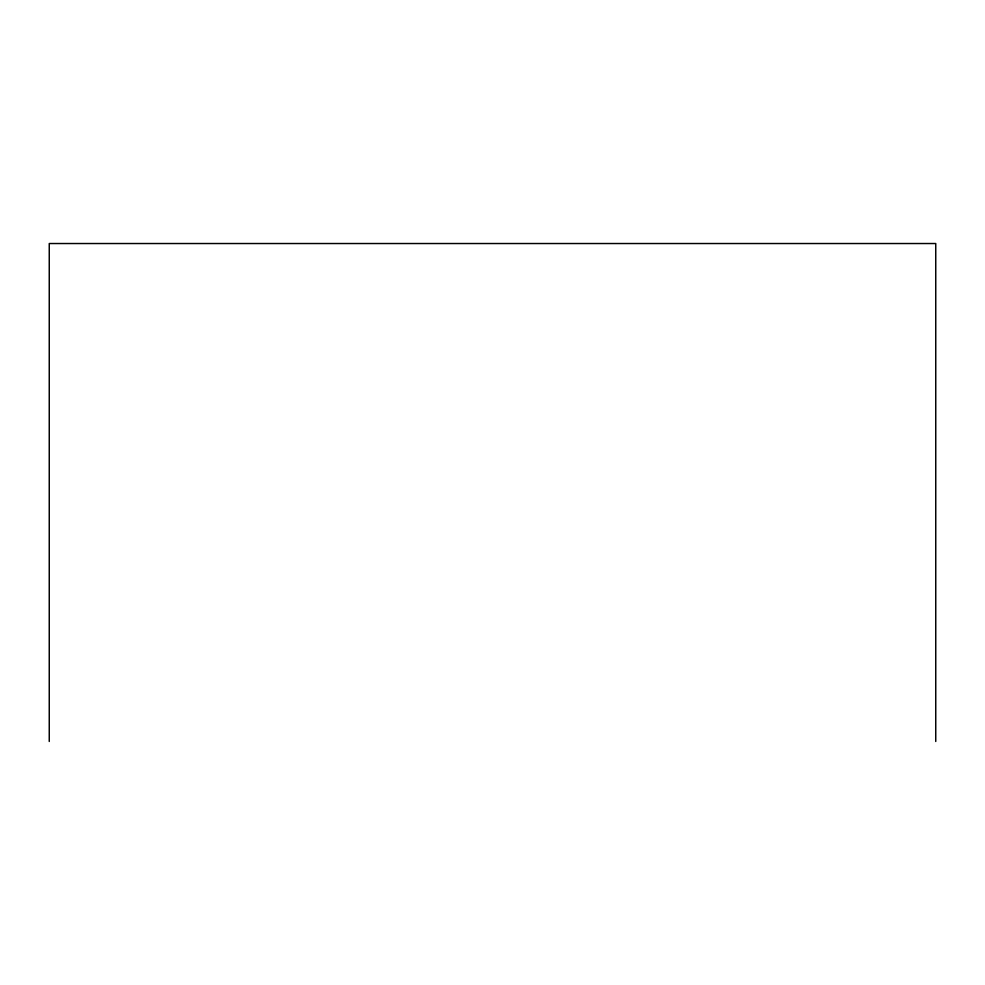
<?xml version="1.0" encoding="UTF-8"?>
<svg xmlns="http://www.w3.org/2000/svg" width="985" height="985" viewBox="0 0 985 985"><rect width="100%" height="100%" fill="white"/><g stroke="black" fill="none" stroke-linecap="round" stroke-linejoin="round"><path stroke-width="1.48" d="M935.75 741.471L935.75 243.529L49.25 243.529L49.25 741.471"/></g></svg>
